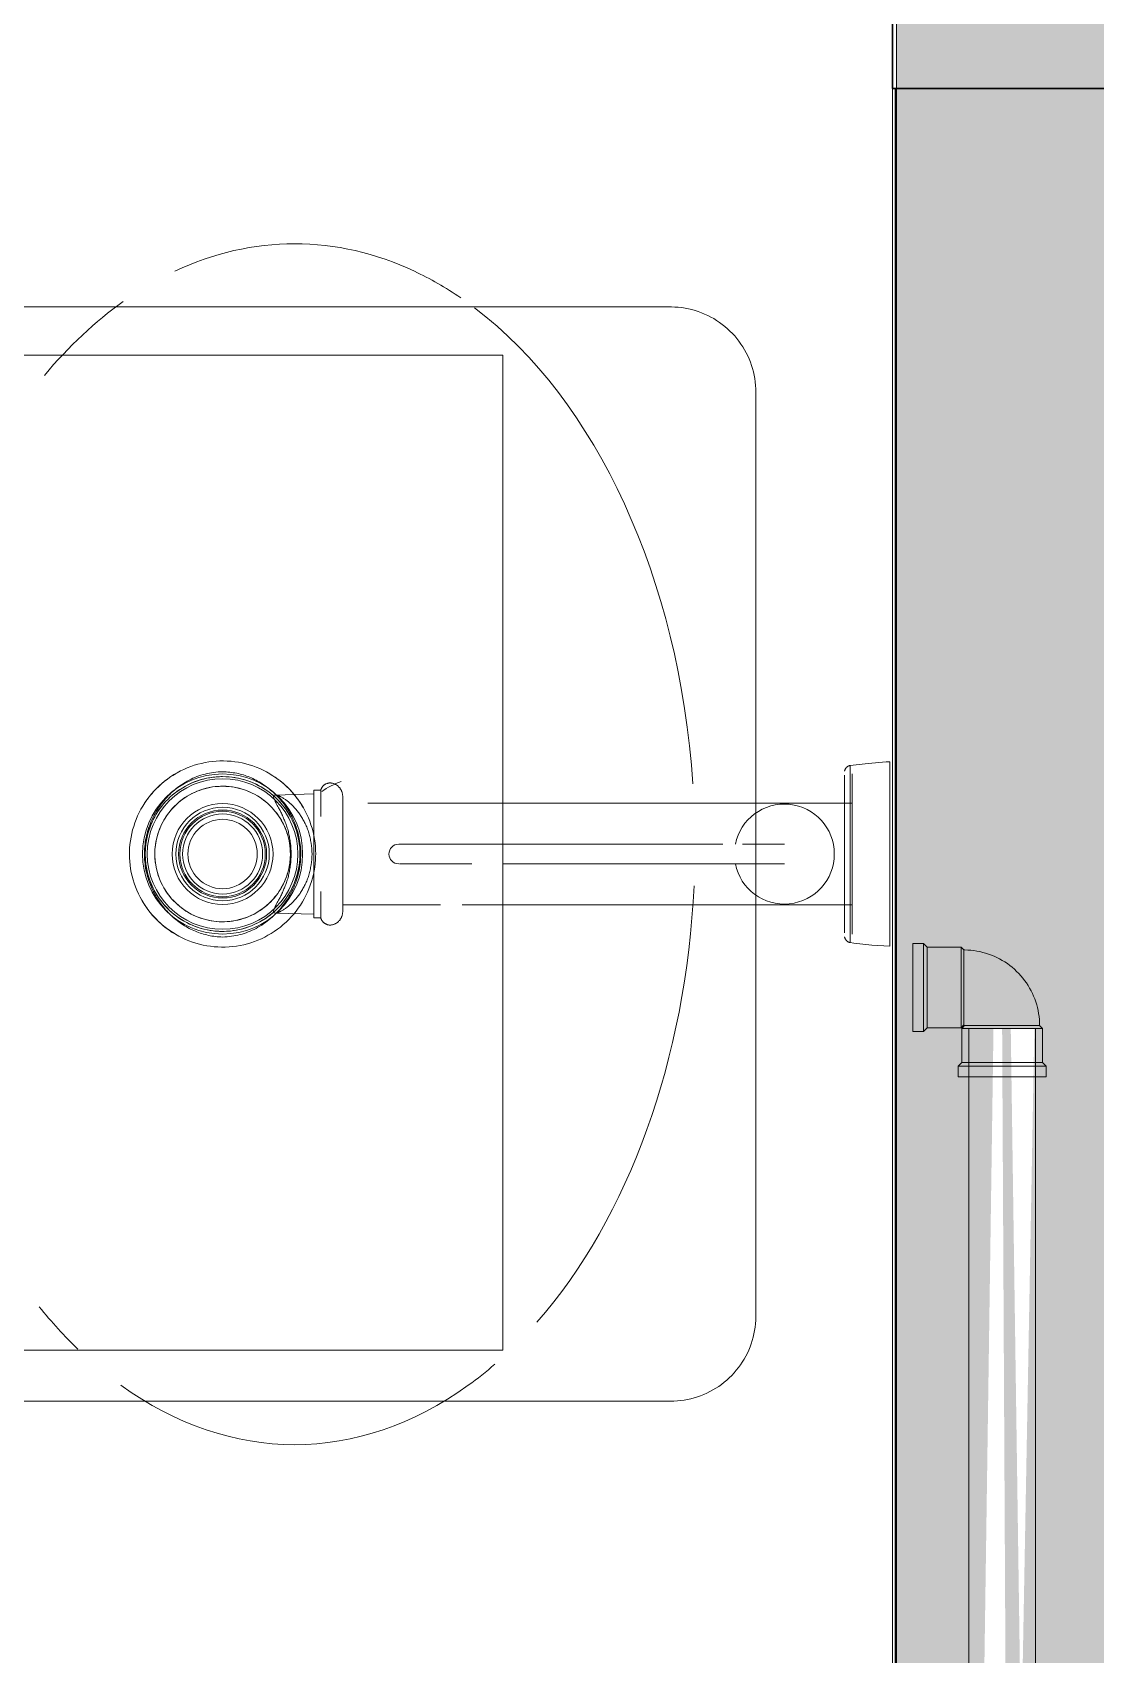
# Model space of a CAD drawing. Header units: metres. Extents: x 5 to 242, y -3 to 162.
# Drawn here: x 187.333 to 187.732, y 83.159 to 83.767 of the extents above; entities that cross this region are included whole.
import ezdxf

# ---------------------------------------------------------------- set-up
doc = ezdxf.new("R2010")
doc.units = ezdxf.units.M
doc.layers.add('1053_ARQ_BASE_MATADOURO_dwg', color=7, linetype='Continuous', lineweight=5, true_color=0x767676)
for name, color, linetype, lineweight in [('A-EQUIPAMENTOS', 7, 'Continuous', 5), ('A-ESTRUTURA', 7, 'Continuous', 30), ('A-PAREDE', 7, 'Continuous', 30), ('A-WALL', 7, 'Continuous', 9), ('P-PIPE', 7, 'Continuous', 5), ('P-SANR-FIXT', 7, 'Continuous', 5)]:
    doc.layers.add(name, color=color, linetype=linetype, lineweight=lineweight)

# ---------------------------------------------------------------- blocks, each defined once
blk = doc.blocks.new('USO_ESG_Cuba lavatório retângular - Uso geral-3647402-TÉRREO 1_20')
at = {"layer": 'P-SANR-FIXT', "color": 9, "true_color": 0xc0c0c0}
for p, q in [((0.17305, 0.38921), (-0.17311, 0.38921)), ((-0.20505, 0.35726), (-0.20505, 0.08216)), ((-0.18585, 0.35762), (-0.18585, 0.145)), ((0.18693, 0.35762), (-0.18585, 0.35762)), ((0.18693, 0.145), (0.18693, 0.35762)), ((0.205, 0.08216), (0.205, 0.35726)), ((-0.18585, 0.145), (0.18693, 0.145)), ((-0.17311, 0.05021), (0.17305, 0.05021))]:
    blk.add_line(p, q, dxfattribs=at)
at = {"layer": 'P-SANR-FIXT', "color": 254, "true_color": 0xd3d3d3}
for p, q in [((-0.18585, 0.35762), (0.18693, 0.35762)), ((-0.15777, 0.145), (-0.18585, 0.145)), ((0.18693, 0.145), (-0.15777, 0.145))]:
    blk.add_line(p, q, dxfattribs=at)
at = {"layer": 'P-SANR-FIXT', "color": 9, "true_color": 0xc0c0c0, "flags": 128}
for points in [[(-0.17311, 0.38921), (-0.17438, 0.38918), (-0.17566, 0.38911), (-0.17693, 0.38898), (-0.1782, 0.3888), (-0.17945, 0.38857), (-0.1807, 0.38829), (-0.18194, 0.38797), (-0.18316, 0.38759), (-0.18436, 0.38716), (-0.18555, 0.38669), (-0.18671, 0.38617), (-0.18786, 0.3856), (-0.18898, 0.38499), (-0.19008, 0.38433), (-0.19114, 0.38363), (-0.19218, 0.38289), (-0.19319, 0.3821), (-0.19417, 0.38128), (-0.19511, 0.38042), (-0.19602, 0.37952), (-0.1969, 0.37859), (-0.19773, 0.37762), (-0.19852, 0.37662), (-0.19928, 0.37559), (-0.19999, 0.37452), (-0.20066, 0.37344), (-0.20128, 0.37232), (-0.20186, 0.37118), (-0.20239, 0.37002), (-0.20288, 0.36884), (-0.20332, 0.36764), (-0.20371, 0.36642), (-0.20405, 0.36519), (-0.20435, 0.36395), (-0.20459, 0.36269), (-0.20478, 0.36143), (-0.20492, 0.36016), (-0.20501, 0.35889), (-0.20505, 0.35761), (-0.20505, 0.35726)], [(0.205, 0.35726), (0.20497, 0.35854), (0.20489, 0.35982), (0.20477, 0.36109), (0.20459, 0.36235), (0.20436, 0.36361), (0.20408, 0.36486), (0.20375, 0.36609), (0.20337, 0.36731), (0.20295, 0.36852), (0.20247, 0.3697), (0.20195, 0.37087), (0.20139, 0.37202), (0.20077, 0.37314), (0.20012, 0.37423), (0.19942, 0.3753), (0.19867, 0.37634), (0.19789, 0.37735), (0.19707, 0.37833), (0.19621, 0.37927), (0.19531, 0.38018), (0.19437, 0.38105), (0.1934, 0.38189), (0.1924, 0.38268), (0.19137, 0.38343), (0.19031, 0.38415), (0.18922, 0.38481), (0.18811, 0.38544), (0.18697, 0.38602), (0.18581, 0.38655), (0.18463, 0.38704), (0.18343, 0.38748), (0.18221, 0.38787), (0.18098, 0.38821), (0.17973, 0.3885), (0.17848, 0.38875), (0.17722, 0.38894), (0.17595, 0.38908), (0.17467, 0.38917), (0.17339, 0.38921), (0.17305, 0.38921)], [(-0.029, 0.25), (-0.02898, 0.25116), (-0.02891, 0.25232), (-0.02879, 0.25347), (-0.02863, 0.25462), (-0.02842, 0.25576), (-0.02817, 0.25689), (-0.02787, 0.25801), (-0.02753, 0.25912), (-0.02714, 0.26022), (-0.02671, 0.26129), (-0.02624, 0.26235), (-0.02572, 0.26339), (-0.02517, 0.26441), (-0.02457, 0.2654), (-0.02393, 0.26637), (-0.02326, 0.26732), (-0.02255, 0.26823), (-0.0218, 0.26912), (-0.02102, 0.26998), (-0.0202, 0.2708), (-0.01936, 0.27159), (-0.01848, 0.27235), (-0.01757, 0.27307), (-0.01663, 0.27376), (-0.01567, 0.2744), (-0.01468, 0.27501), (-0.01367, 0.27558), (-0.01263, 0.2761), (-0.01158, 0.27659), (-0.01051, 0.27703), (-0.00942, 0.27743), (-0.00831, 0.27778), (-0.0072, 0.27809), (-0.00607, 0.27836), (-0.00493, 0.27858), (-0.00378, 0.27875), (-0.00263, 0.27888), (-0.00147, 0.27896), (-0.00031, 0.279), (0.00085, 0.27899), (0.00201, 0.27893), (0.00316, 0.27883), (0.00431, 0.27868), (0.00545, 0.27848), (0.00659, 0.27824), (0.00771, 0.27796), (0.00882, 0.27762), (0.00992, 0.27725), (0.011, 0.27683), (0.01207, 0.27637), (0.01311, 0.27587), (0.01414, 0.27532), (0.01514, 0.27474), (0.01612, 0.27411), (0.01707, 0.27345), (0.01799, 0.27275), (0.01889, 0.27201), (0.01975, 0.27123), (0.02058, 0.27043), (0.02138, 0.26959), (0.02215, 0.26872), (0.02288, 0.26782), (0.02358, 0.26689), (0.02423, 0.26593), (0.02485, 0.26495), (0.02543, 0.26394), (0.02596, 0.26292), (0.02646, 0.26187), (0.02691, 0.2608), (0.02732, 0.25971), (0.02769, 0.25861), (0.02801, 0.2575), (0.02829, 0.25637), (0.02852, 0.25524), (0.02871, 0.25409), (0.02885, 0.25294), (0.02895, 0.25179), (0.02899, 0.25063), (0.029, 0.25)], [(0.029, 0.25), (0.02898, 0.24884), (0.02891, 0.24768), (0.02879, 0.24653), (0.02863, 0.24538), (0.02842, 0.24424), (0.02817, 0.24311), (0.02787, 0.24199), (0.02753, 0.24088), (0.02714, 0.23978), (0.02671, 0.23871), (0.02624, 0.23765), (0.02572, 0.23661), (0.02517, 0.23559), (0.02457, 0.2346), (0.02393, 0.23363), (0.02326, 0.23268), (0.02255, 0.23177), (0.0218, 0.23088), (0.02102, 0.23002), (0.0202, 0.2292), (0.01936, 0.22841), (0.01848, 0.22765), (0.01757, 0.22693), (0.01663, 0.22624), (0.01567, 0.2256), (0.01468, 0.22499), (0.01367, 0.22442), (0.01263, 0.2239), (0.01158, 0.22341), (0.01051, 0.22297), (0.00942, 0.22257), (0.00831, 0.22222), (0.0072, 0.22191), (0.00607, 0.22164), (0.00493, 0.22142), (0.00378, 0.22125), (0.00263, 0.22112), (0.00147, 0.22104), (0.00031, 0.221), (-0.00085, 0.22101), (-0.00201, 0.22107), (-0.00316, 0.22117), (-0.00431, 0.22132), (-0.00545, 0.22152), (-0.00659, 0.22176), (-0.00771, 0.22204), (-0.00882, 0.22238), (-0.00992, 0.22275), (-0.011, 0.22317), (-0.01207, 0.22363), (-0.01311, 0.22413), (-0.01414, 0.22468), (-0.01514, 0.22526), (-0.01612, 0.22589), (-0.01707, 0.22655), (-0.01799, 0.22725), (-0.01889, 0.22799), (-0.01975, 0.22877), (-0.02058, 0.22957), (-0.02138, 0.23041), (-0.02215, 0.23128), (-0.02288, 0.23218), (-0.02358, 0.23311), (-0.02423, 0.23407), (-0.02485, 0.23505), (-0.02543, 0.23606), (-0.02596, 0.23708), (-0.02646, 0.23813), (-0.02691, 0.2392), (-0.02732, 0.24029), (-0.02769, 0.24139), (-0.02801, 0.2425), (-0.02829, 0.24363), (-0.02852, 0.24476), (-0.02871, 0.24591), (-0.02885, 0.24706), (-0.02895, 0.24821), (-0.02899, 0.24937), (-0.029, 0.25)], [(-0.20505, 0.08216), (-0.20503, 0.08088), (-0.20495, 0.0796), (-0.20482, 0.07833), (-0.20464, 0.07707), (-0.20442, 0.07581), (-0.20414, 0.07456), (-0.20381, 0.07333), (-0.20343, 0.07211), (-0.203, 0.0709), (-0.20253, 0.06972), (-0.20201, 0.06855), (-0.20144, 0.06741), (-0.20083, 0.06628), (-0.20017, 0.06519), (-0.19947, 0.06412), (-0.19873, 0.06308), (-0.19795, 0.06207), (-0.19712, 0.06109), (-0.19626, 0.06015), (-0.19536, 0.05924), (-0.19443, 0.05837), (-0.19346, 0.05754), (-0.19246, 0.05674), (-0.19143, 0.05599), (-0.19037, 0.05528), (-0.18928, 0.05461), (-0.18816, 0.05398), (-0.18703, 0.0534), (-0.18586, 0.05287), (-0.18468, 0.05238), (-0.18348, 0.05194), (-0.18227, 0.05155), (-0.18104, 0.05121), (-0.17979, 0.05092), (-0.17854, 0.05068), (-0.17727, 0.05048), (-0.176, 0.05034), (-0.17473, 0.05025), (-0.17345, 0.05021), (-0.17311, 0.05021)], [(0.17305, 0.05021), (0.17433, 0.05024), (0.1756, 0.05031), (0.17687, 0.05044), (0.17814, 0.05062), (0.1794, 0.05085), (0.18064, 0.05113), (0.18188, 0.05146), (0.1831, 0.05183), (0.1843, 0.05226), (0.18549, 0.05273), (0.18666, 0.05325), (0.1878, 0.05382), (0.18892, 0.05443), (0.19002, 0.05509), (0.19109, 0.05579), (0.19213, 0.05653), (0.19314, 0.05732), (0.19411, 0.05814), (0.19506, 0.059), (0.19597, 0.0599), (0.19684, 0.06083), (0.19767, 0.0618), (0.19847, 0.0628), (0.19922, 0.06384), (0.19993, 0.0649), (0.2006, 0.06599), (0.20122, 0.0671), (0.2018, 0.06824), (0.20234, 0.0694), (0.20282, 0.07058), (0.20326, 0.07178), (0.20365, 0.073), (0.204, 0.07423), (0.20429, 0.07547), (0.20453, 0.07673), (0.20472, 0.07799), (0.20486, 0.07926), (0.20495, 0.08053), (0.20499, 0.08181), (0.205, 0.08216)]]:
    blk.add_lwpolyline(points, dxfattribs=at)
at = {"layer": 'P-SANR-FIXT', "color": 9, "true_color": 0xc0c0c0}
for radius, start, end in [(0.03, 0, 180), (0.03, 360, 180), (0.029, 75, 105), (0.029, 135, 180), (0.029, 0, 38.20005), (0.016, 0, 180), (0.016, 360, 180), (0.015, 0, 180), (0.015, 360, 180), (0.03, 180, 0), (0.03, 180, 360), (0.029, 180, 225), (0.016, 180, 0), (0.016, 180, 360), (0.015, 180, 0), (0.015, 180, 360), (0.029, 321.79995, 0), (0.029, 255, 285)]:
    blk.add_arc((0, 0.25), radius, start, end, dxfattribs=at)
at = {"layer": 'P-SANR-FIXT', "color": 254, "true_color": 0xd3d3d3}
for start, end in [(105, 135), (38.20005, 75), (285, 321.79995), (225, 255)]:
    blk.add_arc((0, 0.25), 0.029, start, end, dxfattribs=at)
at = {"layer": 'P-SANR-FIXT', "color": 9, "true_color": 0xc0c0c0}
for points, knots in [([(-0.03112, 0.25), (-0.03105, 0.25182), (-0.03074, 0.25446), (-0.02987, 0.2578), (-0.02873, 0.26101), (-0.02706, 0.2641), (-0.025, 0.26698), (-0.02332, 0.26896), (-0.0215, 0.2708), (-0.01949, 0.27251), (-0.01735, 0.27406), (-0.01514, 0.2754), (-0.01282, 0.27655), (-0.01036, 0.27753), (-0.00784, 0.27831), (-0.0051, 0.27891), (-0.00208, 0.27926), (0.00124, 0.2793), (0.0045, 0.27901), (0.00871, 0.27815), (0.01291, 0.27658), (0.01664, 0.27449), (0.01934, 0.27257), (0.02183, 0.2704), (0.02474, 0.26727), (0.02792, 0.26262), (0.03018, 0.25664), (0.03078, 0.25228), (0.03085, 0.25)], [0, 0, 0, 0, 0.055556, 0.083333, 0.111111, 0.166667, 0.194444, 0.222222, 0.25, 0.277778, 0.305556, 0.333333, 0.361111, 0.388889, 0.416667, 0.444444, 0.479167, 0.513889, 0.548611, 0.583333, 0.652778, 0.6875, 0.722222, 0.756944, 0.791667, 0.861111, 0.930556, 1, 1, 1, 1]), ([(0.03085, 0.25), (0.03079, 0.24818), (0.03049, 0.24554), (0.02965, 0.24219), (0.02852, 0.23898), (0.02687, 0.23588), (0.02482, 0.23299), (0.02316, 0.231), (0.02134, 0.22916), (0.01933, 0.22744), (0.01719, 0.22589), (0.01424, 0.2241), (0.01022, 0.22233), (0.00576, 0.22116), (0.0019, 0.22073), (-0.00142, 0.2207), (-0.00468, 0.22101), (-0.00889, 0.22188), (-0.01308, 0.22346), (-0.01681, 0.22556), (-0.0195, 0.22747), (-0.022, 0.22964), (-0.02491, 0.23277), (-0.02812, 0.23739), (-0.03041, 0.24336), (-0.03104, 0.24772), (-0.03112, 0.25)], [0, 0, 0, 0, 0.055556, 0.083333, 0.111111, 0.166667, 0.194444, 0.222222, 0.25, 0.277778, 0.305556, 0.333333, 0.388889, 0.444444, 0.479167, 0.513889, 0.548611, 0.583333, 0.652778, 0.6875, 0.722222, 0.756944, 0.791667, 0.861111, 0.930556, 1, 1, 1, 1])]:
    blk.add_open_spline(points, degree=3, knots=knots, dxfattribs=at)
blk = doc.blocks.new('USO_ESG_Sifão de Uso Geral - Sifão para lavatório-3647404-TÉRREO 1_20')
at = {"layer": 'P-SANR-FIXT', "color": 254, "true_color": 0xd3d3d3}
for p, q in [((-0.01358, 0.28213), (-0.01486, 0.28156)), ((0.00075, 0.28487), (0, 0.28488)), ((0.0156, 0.27004), (0.01479, 0.27064)), ((0.01639, 0.2694), (0.0156, 0.27004)), ((0.01715, 0.26873), (0.01639, 0.2694)), ((-0.03342, 0.26), (-0.03379, 0.25866)), ((-0.03299, 0.26133), (-0.03342, 0.26)), ((-0.01715, 0.23127), (-0.01639, 0.2306)), ((-0.02211, 0.23013), (-0.02249, 0.21586)), ((-0.01639, 0.2306), (-0.0156, 0.22996)), ((-0.0156, 0.22996), (-0.01479, 0.22936)), ((0.02249, 0.21586), (0.02211, 0.23022)), ((-0.02388, 0.21586), (-0.02388, 0.21324)), ((-0.02388, 0.21586), (-0.01404, 0.21586)), ((-0.02388, 0.21324), (-0.01404, 0.21324)), ((-0.01947, 0.21586), (-0.02249, 0.21586)), ((0, 0.21586), (-0.0159, 0.21586)), ((0, 0.21586), (-0.0159, 0.21586)), ((0, 0.21512), (0.00139, 0.21515)), ((0.00418, 0.21537), (0.00556, 0.21556)), ((0.0159, 0.21586), (0.00582, 0.21586)), ((0.0159, 0.21586), (0.00582, 0.21586)), ((0.01404, 0.21586), (0.02388, 0.21586)), ((0.01404, 0.21324), (0.02388, 0.21324)), ((0.02249, 0.21586), (0.01947, 0.21586)), ((0.02172, 0.21586), (0.01947, 0.21586)), ((0.02388, 0.21324), (0.02388, 0.21586)), ((-0.01953, 0.205), (-0.01915, 0.205)), ((-0.01905, 0.205), (-0.01905, 0.16833)), ((-0.00493, 0.205), (-0.0165, 0.205)), ((0.00493, 0.205), (0, 0.205)), ((0.0165, 0.205), (0.00493, 0.205)), ((0.01905, 0.05521), (0.01905, 0.19559)), ((-0.01905, 0.16029), (-0.01905, 0.05521)), ((-0.01348, 0.01696), (-0.01907, 0.01696)), ((-0.01652, 0.01413), (-0.00954, 0.01413)), ((-0.00952, 0.01413), (-0.0165, 0.01413)), ((-0.016, 0.01413), (-0.01131, 0.01413)), ((-0.016, 0.01413), (-0.01131, 0.01413)), ((-0.015, 0.01413), (-0.00776, 0.01413)), ((-0.008, 0.01413), (0.016, 0.01413)), ((-0.008, 0.01413), (0.016, 0.01413)), ((0.00776, 0.01413), (0.015, 0.01413)), ((0.0165, 0.01413), (0.00952, 0.01413)), ((0.00954, 0.01413), (0.01652, 0.01413))]:
    blk.add_line(p, q, dxfattribs=at)
at = {"layer": 'P-SANR-FIXT', "color": 254, "true_color": 0xe0e0e0}
for p, q in [((-0.0159, 0.21586), (-0.01947, 0.21586)), ((-0.0159, 0.21586), (-0.01947, 0.21586)), ((0.00582, 0.21586), (0, 0.21586)), ((0.00582, 0.21586), (0, 0.21586)), ((0.01947, 0.21586), (0.0159, 0.21586)), ((0.01947, 0.21586), (0.0159, 0.21586)), ((-0.0165, 0.205), (-0.01905, 0.205)), ((-0.00952, 0.205), (-0.01905, 0.205)), ((-0.016, 0.205), (-0.01131, 0.205)), ((-0.016, 0.205), (-0.01545, 0.205)), ((-0.01545, 0.205), (-0.01386, 0.205)), ((-0.01386, 0.205), (-0.01131, 0.205)), ((-0.008, 0.205), (-0.00414, 0.205)), ((-0.008, 0.205), (-0.00414, 0.205)), ((0, 0.205), (-0.00493, 0.205)), ((-0.00344, 0.205), (-0.00429, 0.205)), ((0, 0.205), (0.00086, 0.205)), ((0, 0.205), (0.008, 0.205)), ((0, 0.205), (0.008, 0.205)), ((0.01905, 0.205), (0.00952, 0.205)), ((0.01131, 0.205), (0.016, 0.205)), ((0.01131, 0.205), (0.01545, 0.205)), ((0.01545, 0.205), (0.016, 0.205)), ((0.01905, 0.205), (0.0165, 0.205)), ((0.01953, 0.205), (0.01915, 0.205)), ((-0.01131, 0.01413), (-0.008, 0.01413)), ((-0.01131, 0.01413), (-0.008, 0.01413)), ((-0.00954, 0.01413), (0, 0.01413)), ((0.00952, 0.01413), (-0.00952, 0.01413)), ((-0.00776, 0.01413), (0, 0.01413)), ((0, 0.01413), (0.00954, 0.01413)), ((0.01907, 0.01696), (0.01348, 0.01696))]:
    blk.add_line(p, q, dxfattribs=at)
at = {"layer": 'P-SANR-FIXT', "color": 7, "true_color": 0xefefef}
for p, q in [((-0.01608, 0.205), (-0.01664, 0.205)), ((0, 0.205), (-0.00493, 0.205)), ((0.00023, 0.205), (0, 0.205)), ((0.00536, 0.205), (0.00452, 0.205)), ((0.008, 0.205), (0.01131, 0.205)), ((0.008, 0.205), (0.01131, 0.205)), ((0.01018, 0.205), (0.00941, 0.205))]:
    blk.add_line(p, q, dxfattribs=at)
at = {"layer": 'P-SANR-FIXT', "color": 254, "true_color": 0xe9e9e9}
for p, q in [((-0.01289, 0.205), (-0.01358, 0.205)), ((-0.01131, 0.205), (-0.008, 0.205)), ((-0.01131, 0.205), (-0.008, 0.205)), ((-0.00493, 0.205), (-0.00952, 0.205)), ((-0.00429, 0.205), (-0.00513, 0.205)), ((-0.00414, 0.205), (0, 0.205)), ((-0.00414, 0.205), (0, 0.205)), ((0.00952, 0.205), (0, 0.205)), ((0.0011, 0.205), (0.00023, 0.205)), ((0.01441, 0.205), (0.01376, 0.205)), ((0.01679, 0.205), (0.01623, 0.205)), ((0, 0.01413), (0.00776, 0.01413))]:
    blk.add_line(p, q, dxfattribs=at)
at = {"layer": 'P-SANR-FIXT', "color": 9, "true_color": 0xc0c0c0}
for p, q in [((-0.01905, 0.05521), (-0.01905, 0.01413)), ((0.01905, 0.01413), (0.01905, 0.05521)), ((-0.03317, 0.01489), (0, 0.01489)), ((-0.03, 0.01413), (-0.015, 0.01413)), ((-0.03, 0.01413), (0.03, 0.01413)), ((-0.02956, 0.01696), (0, 0.01696)), ((-0.02956, 0.01696), (-0.01827, 0.01696)), ((-0.01907, 0.01413), (0, 0.01413)), ((0.01905, 0.01413), (-0.01905, 0.01413)), ((-0.0165, 0.01413), (-0.01905, 0.01413)), ((0, 0.01696), (0.02956, 0.01696)), ((0, 0.01489), (0.03317, 0.01489)), ((0, 0.01413), (0.01907, 0.01413)), ((0.015, 0.01413), (0.03, 0.01413)), ((0.01905, 0.01413), (0.0165, 0.01413)), ((0.01827, 0.01696), (0.02956, 0.01696)), ((0, 0), (-0.03, 0)), ((0.03, 0), (0, 0)), ((0.03, 0), (0, 0)), ((-0.03457, 0), (0, 0)), ((0, 0), (-0.03, 0)), ((0, 0), (0.03457, 0))]:
    blk.add_line(p, q, dxfattribs=at)
at = {"layer": 'P-SANR-FIXT', "color": 254, "true_color": 0xd3d3d3, "flags": 128}
for points in [[(-0.01733, 0.28027), (-0.01853, 0.27955), (-0.0197, 0.27879), (-0.02083, 0.27798), (-0.02193, 0.27712), (-0.023, 0.27622), (-0.02403, 0.27528), (-0.02502, 0.2743)], [(-0.00829, 0.28388), (-0.00964, 0.28352), (-0.01097, 0.28311), (-0.01229, 0.28265), (-0.01358, 0.28213)], [(0, 0.28488), (-0.00139, 0.28485), (-0.00279, 0.28477), (-0.00418, 0.28463), (-0.00556, 0.28444)], [(0.01036, 0.28331), (0.00902, 0.2837), (0.00767, 0.28403)], [(0.01427, 0.28183), (0.01299, 0.28237), (0.01169, 0.28287), (0.01036, 0.28331)], [(0.02457, 0.27476), (0.02356, 0.27572), (0.02251, 0.27664), (0.02143, 0.27752), (0.02031, 0.27836), (0.01916, 0.27915), (0.01798, 0.27989), (0.01677, 0.28059)], [(-0.02689, 0.27223), (-0.02775, 0.27113), (-0.02858, 0.27001), (-0.02935, 0.26885), (-0.03008, 0.26766), (-0.03076, 0.26644)], [(-0.01517, 0.27037), (-0.01597, 0.26975), (-0.01674, 0.26909)], [(0.03046, 0.267), (0.02975, 0.26821), (0.029, 0.26938), (0.0282, 0.27053), (0.02736, 0.27164)], [(-0.03198, 0.26393), (-0.03251, 0.26264), (-0.03299, 0.26133)], [(0.03363, 0.25928), (0.03323, 0.26061), (0.03278, 0.26193), (0.03227, 0.26324), (0.03172, 0.26452)], [(-0.03458, 0.25455), (-0.03474, 0.25316), (-0.03484, 0.25177), (-0.03488, 0.25038), (-0.03487, 0.24898), (-0.0348, 0.24759), (-0.03467, 0.2462), (-0.03449, 0.24481)], [(0.03437, 0.24407), (0.03458, 0.24545), (0.03474, 0.24684), (0.03484, 0.24823), (0.03488, 0.24962), (0.03487, 0.25102), (0.0348, 0.25241), (0.03467, 0.2538), (0.03449, 0.25519)], [(-0.03363, 0.24072), (-0.03323, 0.23939), (-0.03278, 0.23807), (-0.03227, 0.23676)], [(0.03198, 0.23607), (0.03251, 0.23736), (0.03299, 0.23867), (0.03342, 0.24)], [(-0.03046, 0.233), (-0.02975, 0.23179), (-0.029, 0.23062), (-0.0282, 0.22947), (-0.02736, 0.22836)], [(0.02689, 0.22777), (0.02775, 0.22887), (0.02858, 0.22999), (0.02935, 0.23115), (0.03008, 0.23234), (0.03076, 0.23356)], [(-0.02457, 0.22524), (-0.02356, 0.22428), (-0.02251, 0.22336), (-0.02143, 0.22248), (-0.02031, 0.22164), (-0.01916, 0.22085), (-0.01798, 0.22011)], [(0.01517, 0.22963), (0.01597, 0.23025), (0.01674, 0.23091)], [(0.01733, 0.21973), (0.01853, 0.22045), (0.0197, 0.22121), (0.02083, 0.22202), (0.02193, 0.22288), (0.023, 0.22378), (0.02403, 0.22472), (0.02502, 0.2257)], [(-0.02521, 0.21259), (-0.0251, 0.21268), (-0.02498, 0.21276), (-0.02485, 0.21284), (-0.02473, 0.21291), (-0.0246, 0.21297), (-0.02447, 0.21304), (-0.02433, 0.21309), (-0.0242, 0.21314), (-0.02406, 0.21319), (-0.02392, 0.21323), (-0.02388, 0.21324)], [(-0.01554, 0.21877), (-0.01427, 0.21817), (-0.01299, 0.21763), (-0.01169, 0.21713), (-0.01036, 0.21669), (-0.00902, 0.2163)], [(-0.00492, 0.21547), (-0.00354, 0.2153), (-0.00215, 0.21518), (-0.00075, 0.21513), (0, 0.21512)], [(0.00829, 0.21612), (0.00964, 0.21648), (0.01097, 0.21689), (0.01229, 0.21735), (0.01358, 0.21787), (0.01486, 0.21844)], [(0.02388, 0.21324), (0.02402, 0.2132), (0.02416, 0.21316), (0.0243, 0.21311), (0.02443, 0.21305), (0.02456, 0.21299), (0.02469, 0.21293), (0.02482, 0.21286), (0.02494, 0.21278), (0.02506, 0.2127), (0.02518, 0.21261), (0.02529, 0.21252), (0.02541, 0.21243)], [(-0.02651, 0.20882), (-0.02654, 0.20896), (-0.02657, 0.2091), (-0.02659, 0.20925), (-0.0266, 0.20939), (-0.02661, 0.20954), (-0.02662, 0.20968), (-0.02662, 0.20983), (-0.02661, 0.20997), (-0.0266, 0.21012), (-0.02658, 0.21026), (-0.02655, 0.21041), (-0.02652, 0.21055), (-0.02649, 0.21069), (-0.02644, 0.21083), (-0.0264, 0.21097)], [(-0.02624, 0.20805), (-0.02632, 0.20823), (-0.02639, 0.20843), (-0.02645, 0.20862), (-0.0265, 0.20881)], [(0.02563, 0.20701), (0.0255, 0.20685), (0.02537, 0.20669), (0.02523, 0.20654), (0.02509, 0.2064), (0.02494, 0.20626), (0.02478, 0.20613), (0.02462, 0.20601), (0.02446, 0.20589), (0.02429, 0.20578), (0.02412, 0.20567), (0.02394, 0.20558), (0.02376, 0.20549), (0.02357, 0.2054), (0.02338, 0.20533), (0.02319, 0.20526), (0.023, 0.2052), (0.0228, 0.20515), (0.0226, 0.2051)], [(0.02654, 0.21044), (0.02657, 0.2103), (0.02659, 0.21016), (0.02661, 0.21001), (0.02661, 0.20987), (0.02662, 0.20972), (0.02661, 0.20958), (0.02661, 0.20943), (0.02659, 0.20929), (0.02657, 0.20914), (0.02655, 0.209), (0.02651, 0.20886), (0.02651, 0.20882)], [(-0.02159, 0.205), (-0.02179, 0.205), (-0.02199, 0.20502), (-0.0222, 0.20504), (-0.0224, 0.20506), (-0.0226, 0.2051), (-0.02279, 0.20515), (-0.02299, 0.2052), (-0.02318, 0.20526), (-0.02338, 0.20533), (-0.02356, 0.2054), (-0.02375, 0.20548), (-0.02393, 0.20557), (-0.02411, 0.20567), (-0.02428, 0.20577), (-0.02445, 0.20589), (-0.02462, 0.206), (-0.02478, 0.20613), (-0.02493, 0.20626), (-0.02508, 0.2064), (-0.02523, 0.20654)], [(-0.01943, 0.205), (-0.01979, 0.205), (-0.02012, 0.205), (-0.02042, 0.205), (-0.02068, 0.205), (-0.02091, 0.205), (-0.02111, 0.205), (-0.02127, 0.205), (-0.0214, 0.205), (-0.0215, 0.205), (-0.02156, 0.205), (-0.02159, 0.205)], [(-0.02157, 0.205), (-0.02152, 0.205), (-0.02143, 0.205), (-0.02131, 0.205), (-0.02116, 0.205), (-0.02097, 0.205), (-0.02075, 0.205)], [(-0.02075, 0.205), (-0.02049, 0.205), (-0.02021, 0.205), (-0.01988, 0.205), (-0.01953, 0.205)], [(-0.01565, 0.205), (-0.01504, 0.205), (-0.01441, 0.205), (-0.01376, 0.205), (-0.01308, 0.205), (-0.01238, 0.205)], [(-0.01238, 0.205), (-0.01166, 0.205), (-0.01093, 0.205)], [(-0.00782, 0.205), (-0.00701, 0.205), (-0.00619, 0.205), (-0.00536, 0.205), (-0.00452, 0.205), (-0.00367, 0.205), (-0.00282, 0.205)], [(0.00086, 0.205), (0.00173, 0.205), (0.00258, 0.205), (0.00344, 0.205), (0.00429, 0.205), (0.00513, 0.205), (0.00597, 0.205), (0.00679, 0.205), (0.00761, 0.205)], [(0.01147, 0.205), (0.01219, 0.205), (0.01289, 0.205), (0.01358, 0.205), (0.01424, 0.205), (0.01487, 0.205), (0.01549, 0.205), (0.01608, 0.205)], [(0.01943, 0.205), (0.01979, 0.205), (0.02012, 0.205), (0.02042, 0.205), (0.02068, 0.205), (0.02091, 0.205), (0.02111, 0.205), (0.02127, 0.205), (0.0214, 0.205), (0.0215, 0.205), (0.02156, 0.205), (0.02159, 0.205)], [(0.02157, 0.205), (0.02152, 0.205), (0.02143, 0.205), (0.02131, 0.205), (0.02116, 0.205), (0.02097, 0.205), (0.02075, 0.205), (0.02049, 0.205), (0.02021, 0.205), (0.01988, 0.205), (0.01953, 0.205)], [(0.0226, 0.2051), (0.0224, 0.20507), (0.0222, 0.20504), (0.022, 0.20502), (0.0218, 0.205), (0.0216, 0.205)]]:
    blk.add_lwpolyline(points, dxfattribs=at)
at = {"layer": 'P-SANR-FIXT', "color": 254, "true_color": 0xe0e0e0, "flags": 128}
for points in [[(-0.01486, 0.28156), (-0.01611, 0.28094), (-0.01733, 0.28027)], [(-0.00556, 0.28444), (-0.00693, 0.28419), (-0.00829, 0.28388)], [(0.00767, 0.28403), (0.0063, 0.28431), (0.00492, 0.28453), (0.00354, 0.2847), (0.00215, 0.28482), (0.00075, 0.28487)], [(0.01677, 0.28059), (0.01554, 0.28123), (0.01427, 0.28183)], [(-0.03076, 0.26644), (-0.0314, 0.2652), (-0.03198, 0.26393)], [(0.03172, 0.26452), (0.03111, 0.26577), (0.03046, 0.267)], [(-0.03379, 0.25866), (-0.03411, 0.2573), (-0.03437, 0.25593), (-0.03458, 0.25455)], [(0.03449, 0.25519), (0.03426, 0.25656), (0.03397, 0.25793), (0.03363, 0.25928)], [(-0.03449, 0.24481), (-0.03426, 0.24344), (-0.03397, 0.24207), (-0.03363, 0.24072)], [(0.03342, 0.24), (0.03379, 0.24134), (0.03411, 0.2427), (0.03437, 0.24407)], [(-0.03227, 0.23676), (-0.03172, 0.23548), (-0.03111, 0.23423), (-0.03046, 0.233)], [(0.03076, 0.23356), (0.0314, 0.2348), (0.03198, 0.23607)], [(-0.01798, 0.22011), (-0.01677, 0.21941), (-0.01554, 0.21877)], [(0.01486, 0.21844), (0.01611, 0.21906), (0.01733, 0.21973)], [(-0.00902, 0.2163), (-0.00767, 0.21597), (-0.0063, 0.21569), (-0.00492, 0.21547)], [(0.00139, 0.21515), (0.00279, 0.21523), (0.00418, 0.21537)], [(0.00556, 0.21556), (0.00693, 0.21581), (0.00829, 0.21612)], [(-0.01664, 0.205), (-0.01718, 0.205), (-0.01769, 0.205), (-0.01817, 0.205), (-0.01862, 0.205), (-0.01904, 0.205), (-0.01943, 0.205)], [(-0.01915, 0.205), (-0.01874, 0.205), (-0.01829, 0.205), (-0.01782, 0.205), (-0.01732, 0.205), (-0.01679, 0.205), (-0.01623, 0.205), (-0.01565, 0.205)], [(-0.01358, 0.205), (-0.01424, 0.205), (-0.01487, 0.205), (-0.01549, 0.205), (-0.01608, 0.205)], [(-0.01147, 0.205), (-0.01219, 0.205), (-0.01289, 0.205)], [(-0.01093, 0.205), (-0.01018, 0.205), (-0.00941, 0.205), (-0.00862, 0.205), (-0.00782, 0.205)], [(-0.00513, 0.205), (-0.00597, 0.205), (-0.00679, 0.205), (-0.00761, 0.205)], [(-0.00282, 0.205), (-0.00196, 0.205), (-0.0011, 0.205), (-0.00023, 0.205), (0, 0.205)], [(0.00452, 0.205), (0.00367, 0.205), (0.00282, 0.205), (0.00196, 0.205), (0.0011, 0.205)], [(0.00782, 0.205), (0.00701, 0.205), (0.00619, 0.205), (0.00536, 0.205)], [(0.00761, 0.205), (0.00841, 0.205), (0.0092, 0.205), (0.00997, 0.205), (0.01073, 0.205), (0.01147, 0.205)], [(0.01376, 0.205), (0.01308, 0.205), (0.01238, 0.205), (0.01166, 0.205)], [(0.01623, 0.205), (0.01565, 0.205), (0.01504, 0.205), (0.01441, 0.205)], [(0.01608, 0.205), (0.01664, 0.205), (0.01718, 0.205), (0.01769, 0.205), (0.01817, 0.205), (0.01862, 0.205), (0.01904, 0.205), (0.01943, 0.205)], [(0.01915, 0.205), (0.01874, 0.205), (0.01829, 0.205), (0.01782, 0.205), (0.01732, 0.205), (0.01679, 0.205)]]:
    blk.add_lwpolyline(points, dxfattribs=at)
at = {"layer": 'P-SANR-FIXT', "color": 9, "true_color": 0xc0c0c0, "flags": 128}
for points in [[(-0.02502, 0.2743), (-0.02597, 0.27328), (-0.02689, 0.27223)], [(0, 0.27539), (-0.00102, 0.27537), (-0.00203, 0.27531), (-0.00304, 0.27521), (-0.00405, 0.27507), (-0.00504, 0.27489), (-0.00604, 0.27467), (-0.00702, 0.2744), (-0.00799, 0.2741), (-0.00895, 0.27377), (-0.00989, 0.27339), (-0.01082, 0.27298), (-0.01173, 0.27252), (-0.01262, 0.27204), (-0.01349, 0.27152), (-0.01434, 0.27096), (-0.01517, 0.27037)], [(0.01479, 0.27064), (0.01395, 0.27122), (0.01309, 0.27176), (0.01221, 0.27227), (0.01131, 0.27274), (0.01039, 0.27317), (0.00946, 0.27357), (0.00851, 0.27393), (0.00754, 0.27425), (0.00657, 0.27453), (0.00558, 0.27477), (0.00459, 0.27498), (0.00358, 0.27514), (0.00258, 0.27526), (0.00156, 0.27535), (0.00055, 0.27539), (0, 0.27539)], [(0.02736, 0.27164), (0.02647, 0.27272), (0.02554, 0.27376), (0.02457, 0.27476)], [(-0.01674, 0.26909), (-0.01749, 0.26841), (-0.01822, 0.26769), (-0.01891, 0.26695), (-0.01957, 0.26618), (-0.0202, 0.26538), (-0.0208, 0.26456), (-0.02137, 0.26372), (-0.0219, 0.26285), (-0.0224, 0.26197), (-0.02286, 0.26106), (-0.02328, 0.26014), (-0.02367, 0.2592), (-0.02402, 0.25825), (-0.02433, 0.25728), (-0.0246, 0.2563), (-0.02483, 0.25531), (-0.02502, 0.25432), (-0.02518, 0.25331), (-0.02529, 0.2523), (-0.02536, 0.25129), (-0.02539, 0.25027), (-0.02538, 0.24926), (-0.02533, 0.24824), (-0.02524, 0.24723), (-0.02511, 0.24623), (-0.02494, 0.24522), (-0.02473, 0.24423), (-0.02448, 0.24325), (-0.02419, 0.24227), (-0.02386, 0.24131), (-0.02349, 0.24036), (-0.02309, 0.23943), (-0.02265, 0.23852), (-0.02217, 0.23762), (-0.02166, 0.23674), (-0.02111, 0.23589), (-0.02053, 0.23506), (-0.01992, 0.23425), (-0.01927, 0.23346), (-0.01859, 0.23271), (-0.01789, 0.23198), (-0.01715, 0.23127)], [(0.01674, 0.23091), (0.01749, 0.23159), (0.01822, 0.23231), (0.01891, 0.23305), (0.01957, 0.23382), (0.0202, 0.23462), (0.0208, 0.23544), (0.02137, 0.23628), (0.0219, 0.23715), (0.0224, 0.23803), (0.02286, 0.23894), (0.02328, 0.23986), (0.02367, 0.2408), (0.02402, 0.24175), (0.02433, 0.24272), (0.0246, 0.2437), (0.02483, 0.24469), (0.02502, 0.24568), (0.02518, 0.24669), (0.02529, 0.2477), (0.02536, 0.24871), (0.02539, 0.24973), (0.02538, 0.25074), (0.02533, 0.25176), (0.02524, 0.25277), (0.02511, 0.25377), (0.02494, 0.25478), (0.02473, 0.25577), (0.02448, 0.25675), (0.02419, 0.25773), (0.02386, 0.25869), (0.02349, 0.25964), (0.02309, 0.26057), (0.02265, 0.26148), (0.02217, 0.26238), (0.02166, 0.26326), (0.02111, 0.26411), (0.02053, 0.26494), (0.01992, 0.26575), (0.01927, 0.26654), (0.01859, 0.26729), (0.01789, 0.26802), (0.01715, 0.26873)], [(-0.02736, 0.22836), (-0.02647, 0.22728), (-0.02554, 0.22624), (-0.02457, 0.22524)], [(-0.01479, 0.22936), (-0.01395, 0.22878), (-0.01309, 0.22824), (-0.01221, 0.22773), (-0.01131, 0.22726), (-0.01039, 0.22683), (-0.00946, 0.22643), (-0.00851, 0.22607), (-0.00754, 0.22575), (-0.00657, 0.22547), (-0.00558, 0.22523), (-0.00459, 0.22502), (-0.00358, 0.22486), (-0.00258, 0.22474), (-0.00156, 0.22465), (-0.00055, 0.22461), (0, 0.22461)], [(0, 0.22461), (0.00102, 0.22463), (0.00203, 0.22469), (0.00304, 0.22479), (0.00405, 0.22493), (0.00504, 0.22511), (0.00604, 0.22533), (0.00702, 0.2256), (0.00799, 0.2259), (0.00895, 0.22623), (0.00989, 0.22661), (0.01082, 0.22702), (0.01173, 0.22748), (0.01262, 0.22796), (0.01349, 0.22848), (0.01434, 0.22904), (0.01517, 0.22963)], [(0.02502, 0.2257), (0.02597, 0.22672), (0.02689, 0.22777)], [(-0.0264, 0.21097), (-0.02634, 0.2111), (-0.02629, 0.21124), (-0.02622, 0.21137), (-0.02615, 0.21149), (-0.02608, 0.21162), (-0.026, 0.21174), (-0.02592, 0.21186), (-0.02583, 0.21198), (-0.02574, 0.21209), (-0.02564, 0.2122), (-0.02554, 0.2123), (-0.02543, 0.2124), (-0.02533, 0.2125), (-0.02521, 0.21259)], [(-0.02523, 0.20654), (-0.02537, 0.20669), (-0.0255, 0.20684), (-0.02563, 0.207), (-0.02574, 0.20716), (-0.02586, 0.20733), (-0.02596, 0.2075), (-0.02606, 0.20768), (-0.02616, 0.20786), (-0.02624, 0.20805)], [(0.02541, 0.21243), (0.02551, 0.21233), (0.02561, 0.21223), (0.02571, 0.21212), (0.02581, 0.21201), (0.0259, 0.21189), (0.02598, 0.21177), (0.02606, 0.21165), (0.02613, 0.21153), (0.0262, 0.2114), (0.02627, 0.21127), (0.02633, 0.21114), (0.02638, 0.211), (0.02643, 0.21087), (0.02647, 0.21073), (0.02651, 0.21059), (0.02654, 0.21044)], [(0.02651, 0.20882), (0.02645, 0.20862), (0.02639, 0.20843), (0.02632, 0.20824), (0.02624, 0.20805), (0.02616, 0.20787), (0.02607, 0.20769), (0.02597, 0.20751), (0.02586, 0.20734), (0.02575, 0.20717), (0.02563, 0.20701)], [(-0.03457, 0), (-0.0341, 0.00679), (-0.03335, 0.01356), (-0.03317, 0.01489)], [(-0.03317, 0.01489), (-0.03315, 0.01499), (-0.03313, 0.01509), (-0.0331, 0.01519), (-0.03307, 0.01528), (-0.03303, 0.01538), (-0.03299, 0.01547), (-0.03295, 0.01557), (-0.0329, 0.01566), (-0.03285, 0.01575), (-0.03279, 0.01583), (-0.03274, 0.01592), (-0.03268, 0.016), (-0.03261, 0.01608), (-0.03254, 0.01616), (-0.03247, 0.01623), (-0.0324, 0.0163), (-0.03232, 0.01637), (-0.03224, 0.01644), (-0.03216, 0.0165), (-0.03208, 0.01656), (-0.03199, 0.01662), (-0.0319, 0.01667), (-0.03181, 0.01672), (-0.03172, 0.01676), (-0.03163, 0.0168), (-0.03153, 0.01684), (-0.03143, 0.01687), (-0.03134, 0.0169), (-0.03124, 0.01693), (-0.03114, 0.01695), (-0.03108, 0.01696)], [(0.03108, 0.01696), (0.03118, 0.01694), (0.03128, 0.01692), (0.03138, 0.01689), (0.03147, 0.01686), (0.03157, 0.01682), (0.03167, 0.01678), (0.03176, 0.01674), (0.03185, 0.0167), (0.03194, 0.01665), (0.03203, 0.01659), (0.03211, 0.01654), (0.0322, 0.01647), (0.03228, 0.01641), (0.03236, 0.01634), (0.03243, 0.01627), (0.0325, 0.0162), (0.03257, 0.01613), (0.03264, 0.01605), (0.0327, 0.01597), (0.03276, 0.01588), (0.03282, 0.0158), (0.03287, 0.01571), (0.03292, 0.01562), (0.03297, 0.01553), (0.03301, 0.01544), (0.03305, 0.01534), (0.03308, 0.01524), (0.03311, 0.01515), (0.03314, 0.01505), (0.03316, 0.01495), (0.03317, 0.01489)], [(0.03317, 0.01489), (0.03397, 0.00812), (0.0345, 0.00134), (0.03457, 0)]]:
    blk.add_lwpolyline(points, dxfattribs=at)
at = {"layer": 'P-SANR-FIXT', "color": 254, "true_color": 0xe9e9e9, "flags": 128}
for points in [[(-0.00761, 0.205), (-0.00841, 0.205), (-0.0092, 0.205), (-0.00997, 0.205), (-0.01073, 0.205), (-0.01147, 0.205)], [(0, 0.205), (-0.00086, 0.205), (-0.00173, 0.205), (-0.00258, 0.205), (-0.00344, 0.205)], [(0.00941, 0.205), (0.00862, 0.205), (0.00782, 0.205)], [(0.01166, 0.205), (0.01093, 0.205), (0.01018, 0.205)]]:
    blk.add_lwpolyline(points, dxfattribs=at)
at = {"layer": 'P-SANR-FIXT', "color": 254, "true_color": 0xd3d3d3}
for radius, start, end in [(0.03485, 120, 128.67732), (0.03485, 47.83974, 60), (0.02539, 120, 135), (0.02539, 45, 60), (0.02539, 225, 240), (0.02539, 300, 315), (0.03485, 300, 312.16026)]:
    blk.add_arc((0, 0.25), radius, start, end, dxfattribs=at)
at = {"layer": 'P-SANR-FIXT', "color": 9, "true_color": 0xc0c0c0}
for radius, start, end in [(0.03485, 128.67732, 150), (0.02822, 90, 270), (0.02539, 90, 120), (0.02822, 270, 90), (0.02539, 60, 90), (0.03485, 30, 47.83974), (0.02539, 135, 225), (0.01889, 90, 270), (0.01889, 90, 270), (0.0175, 90, 270), (0.01889, 270, 90), (0.01889, 270, 90), (0.0175, 270, 90), (0.02539, 315, 45), (0.01648, 90, 270), (0.01648, 90, 270), (0.016, 90, 270), (0.016, 90, 270), (0.013, 90, 270), (0.013, 90, 270), (0.01648, 270, 90), (0.01648, 270, 90), (0.016, 270, 90), (0.016, 270, 90), (0.013, 270, 90), (0.013, 270, 90), (0.03485, 312.16026, 330), (0.02539, 240, 270), (0.02539, 270, 300)]:
    blk.add_arc((0, 0.25), radius, start, end, dxfattribs=at)
at = {"layer": 'P-SANR-FIXT', "color": 254, "true_color": 0xd3d3d3}
for points, knots in [([(-0.01459, 0.22764), (-0.01471, 0.2277), (-0.01495, 0.2278), (-0.01542, 0.22802), (-0.01622, 0.22842), (-0.01727, 0.22901), (-0.01822, 0.22956), (-0.01883, 0.22988), (-0.01916, 0.23004), (-0.0194, 0.23015), (-0.01964, 0.23025), (-0.01993, 0.23037), (-0.02043, 0.23058), (-0.02103, 0.23082), (-0.02157, 0.23095), (-0.02193, 0.23088), (-0.02211, 0.23054), (-0.02212, 0.22999), (-0.02198, 0.22941), (-0.02182, 0.22897), (-0.0217, 0.22872), (-0.02161, 0.22853), (-0.0215, 0.22833), (-0.02135, 0.22805), (-0.02106, 0.22753), (-0.02057, 0.22672), (-0.01997, 0.22586), (-0.0195, 0.22527), (-0.01921, 0.22494), (-0.01906, 0.22477), (-0.01898, 0.22469)], [0.2222222, 0.2222222, 0.2222222, 0.2222222, 0.2291667, 0.2361111, 0.25, 0.2777778, 0.3055556, 0.3194444, 0.3263889, 0.3333333, 0.3402778, 0.3472222, 0.3611111, 0.3888889, 0.4166667, 0.4444444, 0.4722222, 0.5, 0.5277778, 0.5416667, 0.5486111, 0.5555556, 0.5625, 0.5694444, 0.5833333, 0.6111111, 0.6388889, 0.6527778, 0.6597222, 0.6666667, 0.6666667, 0.6666667, 0.6666667]), ([(0.01898, 0.22469), (0.01906, 0.22477), (0.01921, 0.22494), (0.0195, 0.22527), (0.01997, 0.22586), (0.02057, 0.22672), (0.02106, 0.22753), (0.02135, 0.22805), (0.0215, 0.22833), (0.02161, 0.22853), (0.0217, 0.22872), (0.02182, 0.22897), (0.02198, 0.22941), (0.02212, 0.22999), (0.02211, 0.23054), (0.02193, 0.23088), (0.02157, 0.23095), (0.02103, 0.23082), (0.02043, 0.23058), (0.01993, 0.23037), (0.01964, 0.23025), (0.0194, 0.23015), (0.01916, 0.23004), (0.01883, 0.22988), (0.01822, 0.22956), (0.01727, 0.22901), (0.01622, 0.22842), (0.01542, 0.22802), (0.01495, 0.2278), (0.01471, 0.2277), (0.01459, 0.22764)], [0.3333333, 0.3333333, 0.3333333, 0.3333333, 0.3402778, 0.3472222, 0.3611111, 0.3888889, 0.4166667, 0.4305556, 0.4375, 0.4444444, 0.4513889, 0.4583333, 0.4722222, 0.5, 0.5277778, 0.5555556, 0.5833333, 0.6111111, 0.6388889, 0.6527778, 0.6597222, 0.6666667, 0.6736111, 0.6805556, 0.6944444, 0.7222222, 0.75, 0.7638889, 0.7708333, 0.7777778, 0.7777778, 0.7777778, 0.7777778]), ([(-0.01439, 0.22076), (-0.01416, 0.22061), (-0.01368, 0.22032), (-0.0127, 0.21974), (-0.01139, 0.21904), (-0.00971, 0.21828), (-0.00793, 0.21766), (-0.00605, 0.21719), (-0.00344, 0.21671), (-0.00139, 0.21652), (0, 0.21647)], [0.7777778, 0.7777778, 0.7777778, 0.7777778, 0.7916667, 0.8055556, 0.8333333, 0.8611111, 0.8888889, 0.9166667, 0.9444444, 1, 1, 1, 1]), ([(0.00791, 0.21768), (0.00852, 0.21787), (0.00971, 0.21828), (0.01139, 0.21904), (0.0127, 0.21974), (0.01368, 0.22032), (0.01416, 0.22061), (0.01439, 0.22076)], [0.1111111, 0.1111111, 0.1111111, 0.1111111, 0.1388889, 0.1666667, 0.1944444, 0.2083333, 0.2222222, 0.2222222, 0.2222222, 0.2222222])]:
    blk.add_open_spline(points, degree=3, knots=knots, dxfattribs=at)
at = {"layer": 'P-SANR-FIXT', "color": 9, "true_color": 0xc0c0c0}
for points, knots in [([(0, 0.22428), (-0.00138, 0.22432), (-0.00343, 0.22448), (-0.00572, 0.22482), (-0.007, 0.22506), (-0.00794, 0.22525), (-0.00886, 0.22548), (-0.01005, 0.22584), (-0.01148, 0.22635), (-0.01282, 0.2269), (-0.01372, 0.22728), (-0.01422, 0.22749), (-0.01447, 0.22759), (-0.01459, 0.22764)], [0, 0, 0, 0, 0.0555556, 0.0833333, 0.0972222, 0.1111111, 0.125, 0.1388889, 0.1666667, 0.1944444, 0.2083333, 0.2152778, 0.2222222, 0.2222222, 0.2222222, 0.2222222]), ([(0.01459, 0.22764), (0.01447, 0.22759), (0.01422, 0.22749), (0.01372, 0.22728), (0.01282, 0.2269), (0.01148, 0.22635), (0.01005, 0.22584), (0.00886, 0.22548), (0.00794, 0.22525), (0.007, 0.22506), (0.00572, 0.22482), (0.00343, 0.22448), (0.00138, 0.22432), (0, 0.22428)], [0.7777778, 0.7777778, 0.7777778, 0.7777778, 0.7847222, 0.7916667, 0.8055556, 0.8333333, 0.8611111, 0.875, 0.8888889, 0.9027778, 0.9166667, 0.9444444, 1, 1, 1, 1])]:
    blk.add_open_spline(points, degree=3, knots=knots, dxfattribs=at)
at = {"layer": 'P-SANR-FIXT', "color": 254, "true_color": 0xe0e0e0}
for points, knots in [([(-0.01898, 0.22469), (-0.0189, 0.22461), (-0.01875, 0.22445), (-0.01843, 0.22412), (-0.01784, 0.22353), (-0.01694, 0.22267), (-0.01594, 0.22184), (-0.01508, 0.2212), (-0.01463, 0.22091), (-0.01439, 0.22076)], [0.6666667, 0.6666667, 0.6666667, 0.6666667, 0.6736111, 0.6805556, 0.6944444, 0.7222222, 0.75, 0.7638889, 0.7777778, 0.7777778, 0.7777778, 0.7777778]), ([(0.01439, 0.22076), (0.01463, 0.22091), (0.01508, 0.2212), (0.01594, 0.22184), (0.01694, 0.22267), (0.01784, 0.22353), (0.01843, 0.22412), (0.01875, 0.22445), (0.0189, 0.22461), (0.01898, 0.22469)], [0.2222222, 0.2222222, 0.2222222, 0.2222222, 0.2361111, 0.25, 0.2777778, 0.3055556, 0.3194444, 0.3263889, 0.3333333, 0.3333333, 0.3333333, 0.3333333]), ([(0, 0.21647), (0.00139, 0.21652), (0.00344, 0.21671), (0.00605, 0.21719), (0.0073, 0.2175), (0.00791, 0.21768)], [0, 0, 0, 0, 0.0555556, 0.0833333, 0.1111111, 0.1111111, 0.1111111, 0.1111111])]:
    blk.add_open_spline(points, degree=3, knots=knots, dxfattribs=at)
blk = doc.blocks.new('Joelho 45_90 - Agua Fria_Soldavel - MEP - Tigre - Standard-V60-TÉRREO 1_20')
at = {"layer": 'P-PIPE'}
for p, q in [((-0.0165, 0.0335), (-0.0165, 0.0295)), ((0.0165, 0.0335), (-0.0165, 0.0335)), ((0.0165, 0.0335), (-0.0165, 0.0335)), ((-0.0125, 0.0335), (0, 0.0335)), ((0, 0.0335), (0.0125, 0.0335)), ((0.0165, 0.0295), (0.0165, 0.0335)), ((-0.0165, 0.0295), (-0.0151, 0.0281)), ((-0.0165, 0.0295), (0.0165, 0.0295)), ((-0.0165, 0.0295), (0.0165, 0.0295)), ((-0.0151, 0.0281), (-0.0151, 0.0154)), ((-0.0151, 0.0281), (0.0151, 0.0281)), ((-0.0151, 0.0281), (0.0151, 0.0281)), ((0.0151, 0.0281), (0.0165, 0.0295)), ((0.0151, 0.0154), (0.0151, 0.0281)), ((-0.0295, 0.0165), (-0.0335, 0.0165)), ((-0.0335, 0.0165), (-0.0335, 0.01167)), ((-0.0335, 0.0165), (-0.0335, -0.0165)), ((-0.0335, 0), (-0.0335, 0.0125)), ((-0.0281, 0.0151), (-0.0295, 0.0165)), ((-0.0295, 0.0165), (-0.0295, -0.0165)), ((-0.0295, 0.0165), (-0.0295, 0.01264)), ((-0.0154, 0.0151), (-0.0281, 0.0151)), ((-0.0281, 0.0151), (-0.0281, -0.0151)), ((-0.0281, 0.0151), (-0.0281, 0.01157)), ((-0.0143, 0.01404), (-0.0154, 0.0151)), ((-0.0154, 0.0151), (-0.0154, 0.01308)), ((-0.0154, 0.0151), (-0.0154, -0.0151)), ((-0.0154, -0.0151), (-0.0154, 0.0151)), ((-0.0154, 0.01308), (-0.0154, 0.0151)), ((-0.0154, 0.0125), (-0.0154, 0)), ((-0.0151, 0.0154), (-0.01404, 0.0143)), ((0.0151, 0.0154), (-0.0151, 0.0154)), ((0.0151, 0.0154), (-0.0151, 0.0154)), ((-0.0151, 0.0154), (0.0151, 0.0154)), ((-0.0151, 0.0154), (0.0151, 0.0154)), ((-0.0143, -0.01404), (-0.0143, 0.01404)), ((-0.0143, -0.01404), (-0.0143, 0.01404)), ((-0.0143, 0.01404), (-0.0143, -0.01404)), ((-0.0143, 0.01404), (-0.0143, -0.01404)), ((-0.01404, 0.0143), (0.01404, 0.0143)), ((-0.01404, 0.0143), (0.01404, 0.0143)), ((0.01404, 0.0143), (-0.01404, 0.0143)), ((0.01404, 0.0143), (-0.01404, 0.0143)), ((0, 0.0154), (-0.0125, 0.0154)), ((0.0125, 0.0154), (0, 0.0154)), ((0.01404, 0.0143), (0.0151, 0.0154)), ((-0.0335, -0.0125), (-0.0335, 0)), ((-0.0154, 0), (-0.0154, -0.0125)), ((-0.0335, -0.01167), (-0.0335, -0.0165)), ((-0.0281, -0.01157), (-0.0281, -0.0151)), ((-0.0335, -0.0165), (-0.0295, -0.0165)), ((-0.0295, -0.01264), (-0.0295, -0.0165)), ((-0.0295, -0.0165), (-0.0281, -0.0151)), ((-0.0281, -0.0151), (-0.0154, -0.0151)), ((-0.0154, -0.01308), (-0.0154, -0.0151)), ((-0.0154, -0.0151), (-0.0154, -0.01308)), ((-0.0154, -0.0151), (-0.0143, -0.01404))]:
    blk.add_line(p, q, dxfattribs=at)
at = {"layer": 'P-PIPE', "flags": 128}
blk.add_lwpolyline([(-0.0143, -0.01404), (-0.01317, -0.01402), (-0.01204, -0.01395), (-0.01091, -0.01384), (-0.00978, -0.01368), (-0.00867, -0.01348), (-0.00756, -0.01323), (-0.00647, -0.01294), (-0.00539, -0.0126), (-0.00432, -0.01222), (-0.00326, -0.0118), (-0.00223, -0.01134), (-0.00121, -0.01084), (-0.00022, -0.01029), (0.00075, -0.00971), (0.0017, -0.00909), (0.00262, -0.00843), (0.00352, -0.00774), (0.00439, -0.00701), (0.00522, -0.00624), (0.00603, -0.00544), (0.0068, -0.00462), (0.00754, -0.00376), (0.00825, -0.00287), (0.00892, -0.00195), (0.00955, -0.00101), (0.01014, -0.00005), (0.01069, 0.00094), (0.01121, 0.00195), (0.01168, 0.00298), (0.01211, 0.00403), (0.0125, 0.0051), (0.01285, 0.00617), (0.01315, 0.00727), (0.01341, 0.00837), (0.01363, 0.00948), (0.0138, 0.0106), (0.01392, 0.01173), (0.014, 0.01286), (0.01404, 0.01399), (0.01404, 0.0143)], dxfattribs=at)
blk = doc.blocks.new('1053_ARQ_BASE_MATADOURO_dwg_arq geral tgov-4039641-TÉRREO 1_20')
at = {"layer": 'A-EQUIPAMENTOS', "color": 254, "true_color": 0xe1e1e1}
for p, q in [((30.86218, 0.27655), (30.98362, 0.27655)), ((30.8896, 0.26919), (30.86244, 0.26919)), ((30.99096, 0.26919), (30.90117, 0.26919))]:
    blk.add_line(p, q, dxfattribs=at)
at = {"layer": 'A-EQUIPAMENTOS', "color": 254, "true_color": 0xd5d5d5}
for p, q in [((30.99096, 0.27655), (31.00664, 0.27655)), ((31.00664, 0.26919), (30.99096, 0.26919))]:
    blk.add_line(p, q, dxfattribs=at)
at = {"layer": 'A-EQUIPAMENTOS', "color": 9, "true_color": 0xc3c3c3}
blk.add_arc((30.84994, 0.27287), 0.0287, 109.09007, 125.45496, dxfattribs=at)
at = {"layer": 'A-EQUIPAMENTOS', "color": 7, "true_color": 0xf0f0f0}
blk.add_arc((31.00664, 0.27287), 0.01872, 191.33639, 168.66361, dxfattribs=at)
at = {"layer": 'A-EQUIPAMENTOS', "color": 7, "true_color": 0xf7f7f7}
blk.add_arc((30.86218, 0.27287), 0.00368, 90, 270, dxfattribs=at)
at = {"layer": 'A-EQUIPAMENTOS', "color": 253, "true_color": 0xaaaaaa}
for start_param, end_param in [(0, 0.303924), (5.979261, 6.283185)]:
    blk.add_ellipse((30.82315, 0.27655), major_axis=(0, 0.225), ratio=0.666667, start_param=start_param, end_param=end_param, dxfattribs=at)
at = {"layer": 'A-EQUIPAMENTOS', "color": 9, "true_color": 0xc3c3c3}
for start_param, end_param in [(5.855239, 5.979261), (0.442365, 0.674884), (4.813275, 5.8169), (3.791733, 4.643209), (2.450158, 2.569893), (3.590392, 3.665524), (2.692794, 3.590392)]:
    blk.add_ellipse((30.82315, 0.27655), major_axis=(0, 0.225), ratio=0.666667, start_param=start_param, end_param=end_param, dxfattribs=at)
at = {"layer": 'A-ESTRUTURA', "color": 253, "true_color": 0xaaaaaa, "flags": 128}
blk.add_lwpolyline([(31.0472, 0.85966), (31.1972, 0.85966), (31.1972, 0.55966), (31.0472, 0.55966)], close=True, dxfattribs=at)
at = {"layer": 'A-PAREDE', "color": 253, "true_color": 0xaaaaaa}
blk.add_line((31.04823, 0.55966), (31.04823, -2.44034), dxfattribs=at)
blk = doc.blocks.new('1053_ARQ_BASE_MATADOURO_dwg-3625622-TÉRREO 1_20')
blk.add_blockref('1053_ARQ_BASE_MATADOURO_dwg_arq geral tgov-4039641-TÉRREO 1_20', (130.20979, 83.18603))

msp = doc.modelspace()

# ---------------------------------------------------------------- hatches: boundary and pattern name
at = {"layer": 'A-WALL', "true_color": 0xffd4aa, "transparency": 33554483}
h = msp.add_hatch(color=41, dxfattribs=at)
h.paths.add_polyline_path([(187.80576, 80.5957), (187.80576, 83.8957), (187.65726, 83.8957), (187.65726, 80.5957)])
h.paths.add_polyline_path([(187.70563, 80.60919), (187.68429, 80.61964), (187.69355, 82.34871), (187.70929, 82.34871), (187.70761, 80.60919)])
h.paths.add_polyline_path([(187.77929, 80.60919), (187.75429, 80.60919), (187.76355, 82.34871), (187.77929, 82.34871), (187.77929, 80.61212)])
h.paths.add_polyline_path([(187.75795, 82.4102), (187.75596, 82.4102), (187.76679, 82.74409), (187.77761, 82.74409), (187.76679, 82.4102), (187.76054, 82.4102)])
h.paths.add_polyline_path([(187.70304, 82.4102), (187.68596, 82.4102), (187.69757, 82.74409), (187.70761, 82.74409), (187.70315, 82.4102)])
h.paths.add_polyline_path([(187.77304, 82.77589), (187.75472, 82.77589), (187.76355, 83.39351), (187.77886, 83.39351), (187.77333, 82.77589)])
h.paths.add_polyline_path([(187.69679, 82.77589), (187.68472, 82.77589), (187.69355, 83.39351), (187.70886, 83.39351), (187.69757, 82.77589), (187.6971, 82.77589)])
at = {"layer": 'P-PIPE', "true_color": 0x69503c}
for points in [[(187.69679, 82.77589), (187.68596, 83.39351), (187.68472, 83.39351), (187.69355, 82.77589)], [(187.70304, 82.77589), (187.70886, 82.77589), (187.70002, 83.39351), (187.69679, 83.39351), (187.70002, 82.77589)]]:
    msp.add_hatch(color=27, dxfattribs=at).paths.add_polyline_path(points)

# ---------------------------------------------------------------- linework, layer by layer
at = {"layer": 'A-WALL', "color": 253, "true_color": 0xaaaaaa}
for p, q in [((187.65576, 83.8957), (187.65576, 80.5957)), ((187.65726, 83.8957), (187.65726, 80.5942))]:
    msp.add_line(p, q, dxfattribs=at)
at = {"layer": 'P-PIPE'}
for p, q in [((187.68429, 83.39351), (187.68429, 82.77589)), ((187.70929, 83.39351), (187.68429, 83.39351)), ((187.70929, 82.77589), (187.70929, 83.39351))]:
    msp.add_line(p, q, dxfattribs=at)

# ---------------------------------------------------------------- block references
at = {"layer": '1053_ARQ_BASE_MATADOURO_dwg', "color": 253, "true_color": 0xaaaaaa}
msp.add_blockref('1053_ARQ_BASE_MATADOURO_dwg-3625622-TÉRREO 1_20', (26.39877, 0), dxfattribs=at)
at = {"layer": 'P-PIPE', "rotation": 90}
msp.add_blockref('Joelho 45_90 - Agua Fria_Soldavel - MEP - Tigre - Standard-V60-TÉRREO 1_20', (187.69679, 83.40891), dxfattribs=at)
at = {"layer": 'P-SANR-FIXT', "color": 9, "true_color": 0xc0c0c0, "rotation": 89.99999999999818}
for name in ['USO_ESG_Cuba lavatório retângular - Uso geral-3647402-TÉRREO 1_20', 'USO_ESG_Sifão de Uso Geral - Sifão para lavatório-3647404-TÉRREO 1_20']:
    msp.add_blockref(name, (187.65473, 83.45891), dxfattribs=at)

doc.saveas('drawing.dxf')
